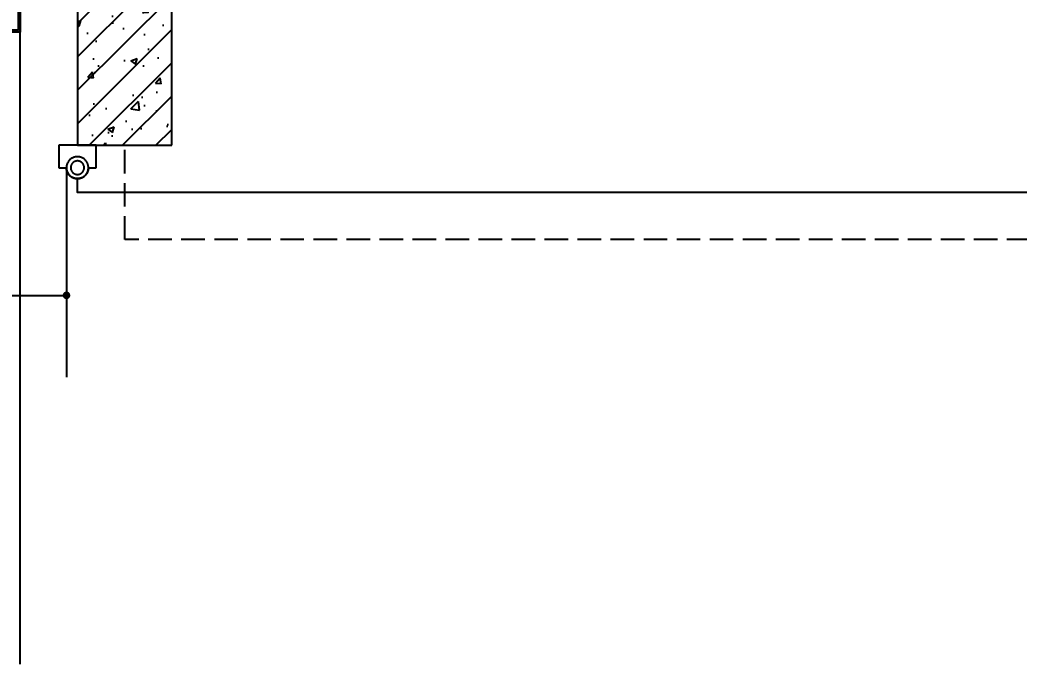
# Model space of a CAD drawing. Extents: x 198753 to 882193, y -399300 to 132460.
# Drawn here: x 407533 to 409650, y 10600 to 11966 of the extents above; entities that cross this region are included whole.
import ezdxf

# ---------------------------------------------------------------- set-up
doc = ezdxf.new("R2010")
doc.units = 0
doc.header["$LTSCALE"] = 1000
doc.header["$MEASUREMENT"] = 0
doc.linetypes.add('DASH', pattern=[0.35, 0.25, -0.1])
doc.linetypes.add('HIDDEN', pattern=[9.525, 6.35, -3.175])
for name, color, linetype in [('00-图签', 7, 'Continuous'), ('01-标注_符号', 200, 'Continuous'), ('02-TEXT_标注', 130, 'Continuous'), ('05-填充_天正', 26, 'Continuous'), ('A-D-玻璃剖线', 130, 'Continuous'), ('A-STR-面层', 191, 'Continuous'), ('A-TECH_结构', 21, 'Continuous'), ('A-金属背板', 30, 'Continuous'), ('A_STR-砼柱', 51, 'Continuous'), ('I-E-家具_活动', 201, 'DASH'), ('钢龙骨', 173, 'Continuous')]:
    doc.layers.add(name, color=color, linetype=linetype)
doc.styles.add('_TCH_DIM', font='ROS1', dxfattribs={"width": 0.8, "bigfont": 'JD'})

# ---------------------------------------------------------------- blocks, each defined once
blk = doc.blocks.new('A$C643B6CAF')
at = {"layer": '钢龙骨'}
for points in [[(0, 28.4), (0, -31.6), (150, -31.6), (150, 28.4)], [(4, 24.4), (4, -27.6), (146, -27.6), (146, 24.4)]]:
    blk.add_lwpolyline(points, close=True, dxfattribs=at)
at = {"layer": '钢龙骨', "const_width": 10}
blk.add_lwpolyline([(0, -1.6), (-28, -1.6)], dxfattribs=at)
blk = doc.blocks.new('*U40')
at = {"layer": '01-标注_符号', "const_width": 8}
blk.add_lwpolyline([(24, -510.3, 1), (32, -510.3, 1)], format="xyb", close=True, dxfattribs=at)
at = {"layer": '01-标注_符号'}
blk.add_lwpolyline([(-850, -510.3), (28, -510.3)], dxfattribs=at)
at = {"layer": 'A-D-玻璃剖线'}
for points in [[(0, 870.2), (0, -2300)], [(28, -2300), (28, 870.2)]]:
    blk.add_lwpolyline(points, dxfattribs=at)
at = {"layer": 'A-金属背板'}
blk.add_lwpolyline([(38, -60), (48, -60), (48, -900), (38, -900)], close=True, dxfattribs=at)
at = {"layer": '钢龙骨'}
blk.add_lwpolyline([(178, 870.2), (178, -2300)], dxfattribs=at)
for p in [(28, 871.8), (28, -28.4)]:
    blk.add_blockref('A$C643B6CAF', p, dxfattribs=at)
at = {"layer": '钢龙骨', "xscale": -1, "rotation": 180}
blk.add_blockref('A$C643B6CAF', (28.1, -931.6), dxfattribs=at)
at = {"layer": '02-TEXT_标注', "style": '_TCH_DIM'}
for s, height, width, p in [('幕墙', 69.46, 0.8, (-850, -489.3)), ('2', 70, 0.64, (-725.8, -489.3))]:
    blk.add_text(s, height=height, dxfattribs=dict(at, width=width)).set_placement(p)
blk = doc.blocks.new('窗帘')
at = {"linetype": 'HIDDEN', "ltscale": 3}
blk.add_line((23.3, -47.5), (23.3, -491.9), dxfattribs=at)
blk.add_lwpolyline([(-23.3, -47.5), (-39.5, -47.5), (-39.5, 0), (39.5, 0), (39.5, -47.5), (23.3, -47.5)])
for radius in [23.3, 14.3]:
    blk.add_circle((0, -47.5), radius)
blk.add_arc((0, -47.5), 23.3, 180, 0)

msp = doc.modelspace()

# ---------------------------------------------------------------- hatches: boundary and pattern name
at = {"layer": '05-填充_天正'}
h = msp.add_hatch(dxfattribs=at)
h.set_pattern_fill('钢筋混凝土', color=256, scale=20, style=0)
h.set_pattern_definition([(45, (0, 0), (-35.355339, 35.355339), []), (50, (0, 0), (143.452037, -12.550427), [15, -165]), (355, (0, 0), (-27.750267, 150.438427), [12, -132]), (100.4514, (11.95, -1.05), (115.701876, 137.88791), [12.74804, -140.22842]), (46.1842, (0, 40), (213.44821, -33.1038), [22.5, -247.5]), (96.6356, (17.79, 37.24), (186.93254, 194.82357), [19.12206, -210.3426]), (351.1842, (0, 40), (186.93239, 194.82372), [18, -198]), (21, (20, 30), (119.38141, -80.523778), [15, -165]), (326, (20, 30), (48.663066, 145.03001), [12, -132]), (71.4514, (29.95, 23.29), (168.044526, 64.5061), [12.74804, -140.22842]), (37.5, (0, 0), (2.431971, 66.578771), [0, -130.4, 0, -134, 0, -132.5]), (7.5, (0, 0), (52.613907, 78.882342), [0, -76.4, 0, -127.4, 0, -50.5]), (327.5, (-44.6, 0), (106.764487, -4.510974), [0, -50, 0, -156, 0, -207]), (317.5, (-64.6, 0), (116.637234, 20.020996), [0, -65, 0, -103.6, 0, -147])])
h.paths.add_polyline_path([(407654.9, 11700), (407854.9, 11700), (407854.9, 12300), (407654.9, 12300)])

# ---------------------------------------------------------------- linework, layer by layer
at = {"layer": '01-标注_符号'}
msp.add_lwpolyline([(406502, 11381.8), (407631.5, 11381.8)], dxfattribs=at)
at = {"layer": '01-标注_符号', "const_width": 8}
msp.add_lwpolyline([(407627.5, 11381.8, 1), (407635.5, 11381.8, 1)], format="xyb", close=True, dxfattribs=at)
at = {"layer": 'A-STR-面层', "linetype": 'DASH', "ltscale": 0.2}
msp.add_lwpolyline([(413734.9, 11500), (407754.9, 11500), (407754.9, 11700)], dxfattribs=at)
at = {"layer": 'A-TECH_结构'}
msp.add_lwpolyline([(412004.9, 11600), (407654.7, 11600), (407654.7, 11629.2)], dxfattribs=at)
at = {"layer": 'A_STR-砼柱'}
for p, q in [((407654.9, 12300), (407654.9, 11700)), ((407854.9, 11700), (407854.9, 12180)), ((407654.9, 11700), (407854.9, 11700))]:
    msp.add_line(p, q, dxfattribs=at)

# ---------------------------------------------------------------- block references
at = {"layer": '00-图签'}
msp.add_blockref('*U40', (407354.9, 12900), dxfattribs=at)
at = {"layer": 'I-E-家具_活动', "xscale": -1}
msp.add_blockref('窗帘', (407654.7, 11700), dxfattribs=at)

doc.saveas('drawing.dxf')
